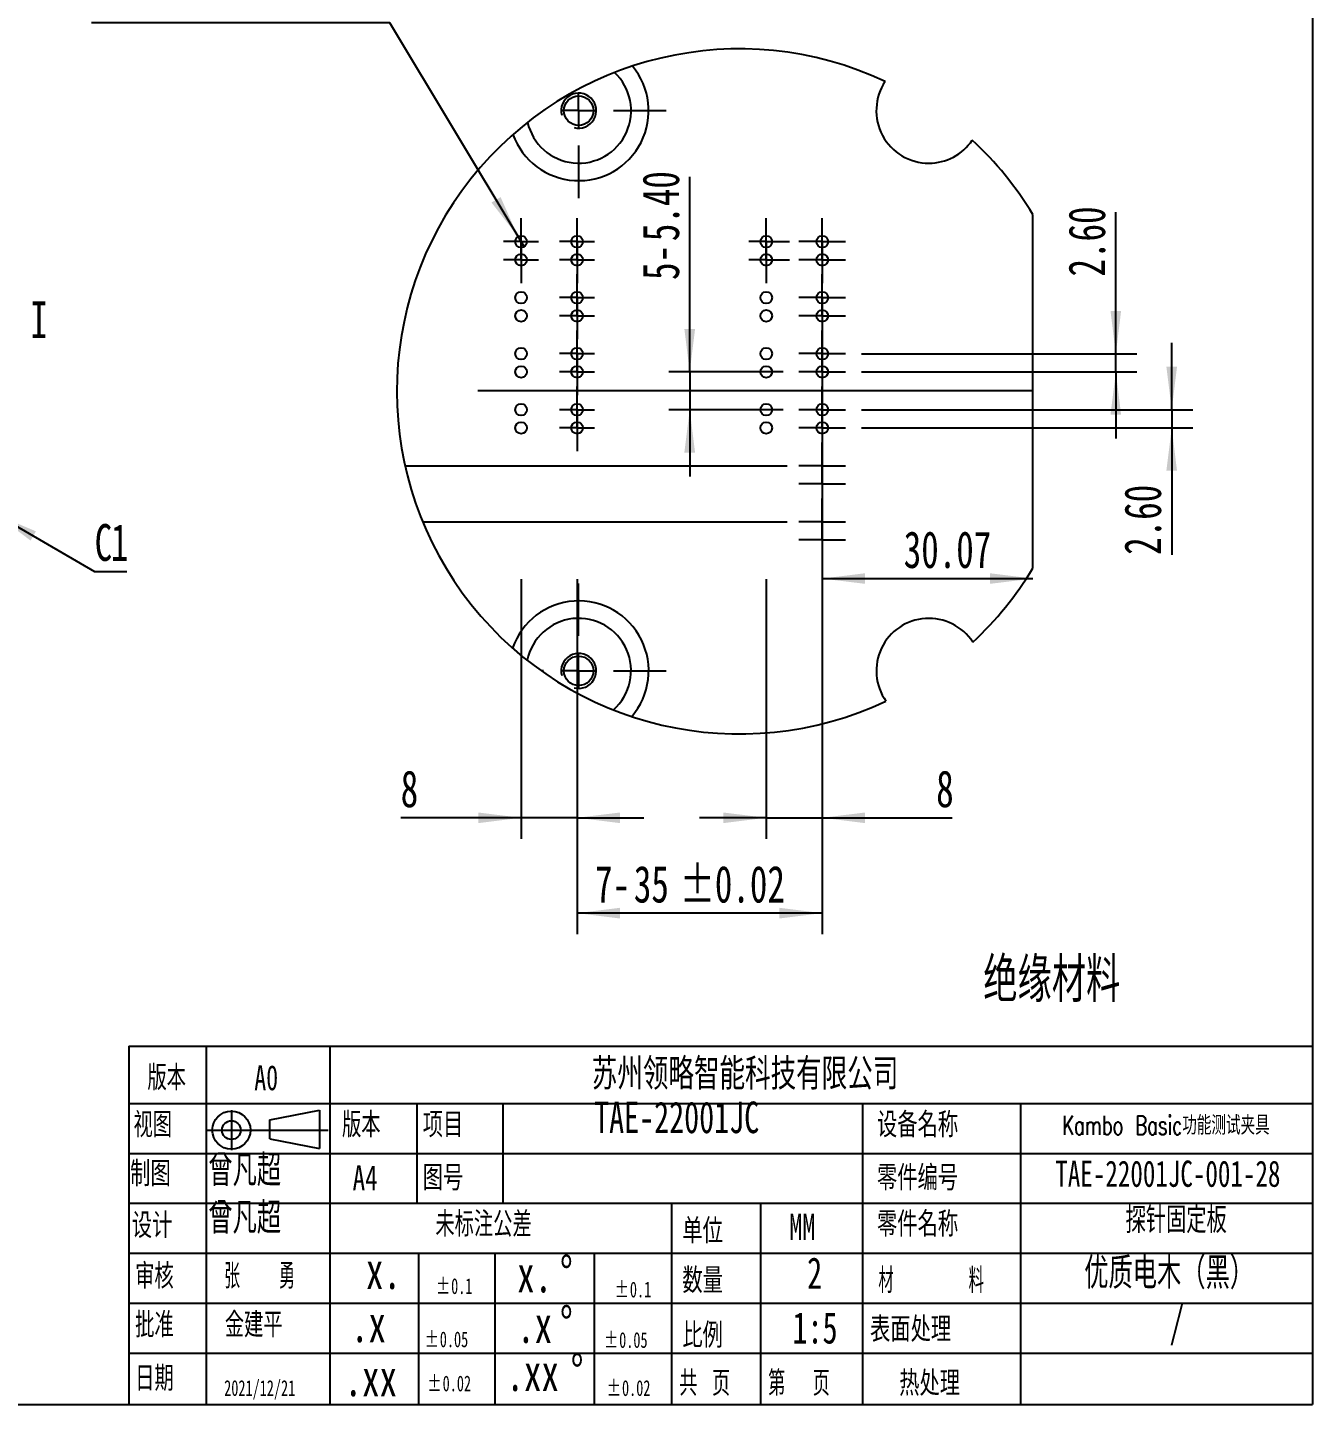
# Model space of a CAD drawing. Extents: x 2 to 292, y 3 to 207.
# Drawn here: x 169.9 to 292.2, y 3.1 to 134.2 of the extents above; entities that cross this region are included whole.
import ezdxf

# ---------------------------------------------------------------- set-up
doc = ezdxf.new("R2010")
doc.units = 0
doc.linetypes.add('SLD-中心线', pattern=[34.29, 30.48, -1.27, 1.27, -1.27])
doc.linetypes.add('SLD-实线', pattern=[0])
doc.layers.get('0').update_dxf_attribs({"linetype": 'CONTINUOUS'})
for name, color, linetype in [('FORMAT', 7, 'SLD-实线'), ('图层1', 5, 'SLD-中心线'), ('图层7', 7, 'SLD-实线'), ('图框', 7, 'SLD-实线'), ('粗实线', 7, 'SLD-实线')]:
    doc.layers.add(name, color=color, linetype=linetype)
doc.styles.add('SLDTEXTSTYLE0', font='TXT', dxfattribs={"width": 0.7, "bigfont": 'bigfont'})
doc.styles.add('SLDTEXTSTYLE1', font='TXT', dxfattribs={"width": 0.736842, "bigfont": 'bigfont'})
doc.styles.add('SLDTEXTSTYLE2', font='TXT', dxfattribs={"width": 0.7})
doc.styles.add('SLDTEXTSTYLE3', font='TXT', dxfattribs={"width": 0.663})
doc.styles.add('SLDTEXTSTYLE4', font='TXT', dxfattribs={"width": 0.559211, "bigfont": 'bigfont'})
doc.styles.add('SLDTEXTSTYLE5', font='TXT', dxfattribs={"width": 0.736842})
doc.styles.add('SLDTEXTSTYLE7', font='TXT', dxfattribs={"width": 0.657895, "bigfont": 'bigfont'})
doc.styles.add('SLDTEXTSTYLE8', font='TXT', dxfattribs={"width": 0.618421, "bigfont": 'bigfont'})
doc.styles.add('SLDTEXTSTYLE9', font='TXT', dxfattribs={"width": 0.58, "bigfont": 'bigfont'})
doc.dimstyles.new('SLDDIMSTYLE10', dxfattribs={"dimtxt": 3.5, "dimasz": 4.08, "dimexe": 0, "dimexo": 0.0625, "dimgap": 0.875, "dimtad": 2, "dimlfac": 1.5, "dimrnd": 1e-09, "dimzin": 12, "dimtxsty": 'SLDTEXTSTYLE2', "dimsah": 1, "dimcen": 0.09, "dimazin": 3, "dimtfac": 1, "dimtofl": 0, "dimtmove": 0, "dimatfit": 3, "dimtolj": 1, "dimtzin": 12})
doc.dimstyles.new('SLDDIMSTYLE11', dxfattribs={"dimtxt": 3.5, "dimasz": 4.08, "dimexe": 0, "dimexo": 0.0625, "dimgap": 0.875, "dimtad": 2, "dimlfac": 1.5, "dimrnd": 1e-09, "dimzin": 12, "dimtxsty": 'SLDTEXTSTYLE2', "dimsah": 1, "dimcen": 0.09, "dimazin": 3, "dimtol": 1, "dimtp": 0.02, "dimtm": 0.02, "dimtfac": 1, "dimtofl": 0, "dimtmove": 0, "dimatfit": 3, "dimtolj": 1})
doc.dimstyles.new('SLDDIMSTYLE12', dxfattribs={"dimtxt": 3.5, "dimasz": 4.08, "dimexe": 0, "dimexo": 0.0625, "dimgap": 0.875, "dimtad": 2, "dimlfac": 1.5, "dimrnd": 1e-09, "dimzin": 12, "dimtxsty": 'SLDTEXTSTYLE2', "dimsah": 1, "dimcen": 0.09, "dimazin": 3, "dimtfac": 1, "dimtmove": 0, "dimatfit": 3, "dimtolj": 1, "dimtzin": 12})
doc.dimstyles.new('SLDDIMSTYLE13', dxfattribs={"dimtxt": 3.5, "dimasz": 4.08, "dimexe": 0, "dimexo": 0.0625, "dimgap": 0.875, "dimtad": 0, "dimtih": 1, "dimtoh": 1, "dimlfac": 1.5, "dimrnd": 1e-09, "dimzin": 12, "dimtxsty": 'SLDTEXTSTYLE2', "dimblk1": 'NONE', "dimsah": 1, "dimcen": 0, "dimazin": 3, "dimtol": 1, "dimtp": 0.03, "dimtm": -0.01, "dimtfac": 1, "dimtmove": 0, "dimatfit": 3, "dimtolj": 1})
doc.dimstyles.new('SLDDIMSTYLE9', dxfattribs={"dimtxt": 3.5, "dimasz": 4.08, "dimexe": 0, "dimexo": 0.0625, "dimgap": 0.875, "dimtad": 2, "dimlfac": 1.5, "dimrnd": 1e-09, "dimzin": 4, "dimtxsty": 'SLDTEXTSTYLE2', "dimsah": 1, "dimcen": 0.09, "dimazin": 3, "dimtfac": 1, "dimtmove": 0, "dimatfit": 3, "dimtolj": 1, "dimtzin": 12})

# ---------------------------------------------------------------- blocks, each defined once
blk = doc.blocks.new('SW_NOTE_0')
at = {"layer": '图层7', "color": 0, "char_height": 1.5, "attachment_point": 1, "style": 'SLDTEXTSTYLE3'}
for s, insert in [('%%p', (0, 1.93)), ('0.05', (1.44, 1.93))]:
    blk.add_mtext(s, dxfattribs=dict(at, insert=insert))
blk = doc.blocks.new('SW_NOTE_1')
at = {"layer": '图层7', "color": 0, "char_height": 1.5, "attachment_point": 1, "style": 'SLDTEXTSTYLE3'}
for s, insert in [('%%p', (0, 1.93)), ('0.02', (1.44, 1.93))]:
    blk.add_mtext(s, dxfattribs=dict(at, insert=insert))
blk = doc.blocks.new('SW_NOTE_2')
at = {"layer": '图层7', "color": 0, "char_height": 1.5, "attachment_point": 1, "style": 'SLDTEXTSTYLE3'}
for s, insert in [('%%p', (0, 1.93)), ('0.1', (1.44, 1.93))]:
    blk.add_mtext(s, dxfattribs=dict(at, insert=insert))
blk = doc.blocks.new('SW_NOTE_4')
at = {"layer": '图层7', "color": 0, "char_height": 3.5, "attachment_point": 1, "style": 'SLDTEXTSTYLE2'}
for s, insert in [('%%d', (4.07, 4.51)), ('.x', (0, 4.51))]:
    blk.add_mtext(s, dxfattribs=dict(at, insert=insert))
blk = doc.blocks.new('SW_NOTE_5')
at = {"layer": '图层7', "color": 0, "char_height": 3.5, "attachment_point": 1, "style": 'SLDTEXTSTYLE2'}
for s, insert in [('%%d', (4.07, 4.51)), ('x.', (0, 4.51))]:
    blk.add_mtext(s, dxfattribs=dict(at, insert=insert))
blk = doc.blocks.new('SW_NOTE_6')
at = {"layer": '图层7', "color": 0, "char_height": 3.5, "attachment_point": 1, "style": 'SLDTEXTSTYLE2'}
for s, insert in [('%%d', (6.11, 4.51)), ('.xx', (0, 4.51))]:
    blk.add_mtext(s, dxfattribs=dict(at, insert=insert))
blk = doc.blocks.new('SW_NOTE_7')
at = {"layer": '图层7', "color": 0, "char_height": 1.5, "attachment_point": 1, "style": 'SLDTEXTSTYLE3'}
for s, insert in [('%%p', (0, 1.93)), ('0.1', (1.44, 1.93))]:
    blk.add_mtext(s, dxfattribs=dict(at, insert=insert))
blk = doc.blocks.new('SW_NOTE_8')
at = {"layer": '图层7', "color": 0, "char_height": 1.5, "attachment_point": 1, "style": 'SLDTEXTSTYLE3'}
for s, insert in [('%%p', (0, 1.93)), ('0.05', (1.44, 1.93))]:
    blk.add_mtext(s, dxfattribs=dict(at, insert=insert))
blk = doc.blocks.new('SW_NOTE_9')
at = {"layer": '图层7', "color": 0, "char_height": 1.5, "attachment_point": 1, "style": 'SLDTEXTSTYLE3'}
for s, insert in [('%%p', (0, 1.93)), ('0.02', (1.44, 1.93))]:
    blk.add_mtext(s, dxfattribs=dict(at, insert=insert))
blk = doc.blocks.new('SW_CHAMFER_DIMENSION_0')
at = {"layer": '图框', "color": 0}
for p, q in [((-9.38, 5.42), (0, 0)), ((0, 0), (3.07, 0))]:
    blk.add_line(p, q, dxfattribs=at)
blk.add_solid([(-9.38, 5.42), (-6.1, 2.94), (-5.59, 3.82)], dxfattribs=at)
at = {"layer": '图框', "color": 0, "char_height": 3.5, "attachment_point": 1, "style": 'SLDTEXTSTYLE2'}
for s, insert in [('C', (0, 4.51)), ('1', (1.54, 4.51))]:
    blk.add_mtext(s, dxfattribs=dict(at, insert=insert))
blk = doc.blocks.new('_D_16')
at = {"layer": '图框'}
for p, q in [((232.93, 101.4), (232.93, 119.98)), ((241.82, 101.4), (230.93, 101.4)), ((232.93, 101.4), (232.93, 97.8)), ((241.82, 97.8), (230.93, 97.8)), ((232.93, 97.8), (232.93, 91.45))]:
    blk.add_line(p, q, dxfattribs=at)
for points in [[(232.93, 101.4), (233.44, 105.48), (232.42, 105.48)], [(232.93, 97.8), (232.42, 93.72), (233.44, 93.72)]]:
    blk.add_solid(points, dxfattribs=at)
at = {"layer": '图框', "char_height": 3.5, "attachment_point": 1, "rotation": 90, "style": 'SLDTEXTSTYLE2'}
for s, insert in [('5.40', (228.42, 113.84)), ('5-', (228.42, 110.15))]:
    blk.add_mtext(s, dxfattribs=dict(at, insert=insert))
blk = doc.blocks.new('_D_17')
at = {"layer": '图框'}
for p, q in [((273.49, 103.13), (273.49, 116.61)), ((249.27, 103.13), (275.49, 103.13)), ((273.49, 101.4), (273.49, 103.13)), ((249.27, 101.4), (275.49, 101.4)), ((273.49, 101.4), (273.49, 95.05))]:
    blk.add_line(p, q, dxfattribs=at)
for points in [[(273.49, 103.13), (273.99, 107.21), (272.98, 107.21)], [(273.49, 101.4), (272.98, 97.32), (273.99, 97.32)]]:
    blk.add_solid(points, dxfattribs=at)
at = {"layer": '图框', "insert": (268.97, 110.48), "char_height": 3.5, "attachment_point": 1, "rotation": 90, "style": 'SLDTEXTSTYLE2'}
blk.add_mtext('2.60', dxfattribs=at)
blk = doc.blocks.new('_D_18')
at = {"layer": '图框'}
for p, q in [((278.81, 97.8), (278.81, 104.15)), ((249.27, 97.8), (280.81, 97.8)), ((278.81, 97.8), (278.81, 96.07)), ((249.27, 96.07), (280.81, 96.07)), ((278.81, 96.07), (278.81, 83.98))]:
    blk.add_line(p, q, dxfattribs=at)
for points in [[(278.81, 97.8), (279.31, 101.88), (278.3, 101.88)], [(278.81, 96.07), (278.3, 91.99), (279.31, 91.99)]]:
    blk.add_solid(points, dxfattribs=at)
at = {"layer": '图框', "insert": (274.29, 83.98), "char_height": 3.5, "attachment_point": 1, "rotation": 90, "style": 'SLDTEXTSTYLE2'}
blk.add_mtext('2.60', dxfattribs=at)
blk = doc.blocks.new('_D_19')
at = {"layer": '图框'}
for p, q in [((245.54, 108.34), (245.54, 79.72)), ((245.54, 81.72), (265.59, 81.72))]:
    blk.add_line(p, q, dxfattribs=at)
for points in [[(245.54, 81.72), (249.62, 81.22), (249.62, 82.23)], [(265.59, 81.72), (261.51, 82.23), (261.51, 81.22)]]:
    blk.add_solid(points, dxfattribs=at)
at = {"layer": '图框', "insert": (253.3, 86.23), "char_height": 3.5, "attachment_point": 1, "style": 'SLDTEXTSTYLE2'}
blk.add_mtext('30.07', dxfattribs=at)
blk = doc.blocks.new('_D_20')
at = {"layer": '图框'}
for p, q in [((222.21, 81.68), (222.21, 47.87)), ((245.54, 81.68), (245.54, 47.87)), ((245.54, 49.87), (222.21, 49.87))]:
    blk.add_line(p, q, dxfattribs=at)
for points in [[(222.21, 49.87), (226.29, 49.36), (226.29, 50.38)], [(245.54, 49.87), (241.46, 50.38), (241.46, 49.36)]]:
    blk.add_solid(points, dxfattribs=at)
at = {"layer": '图框', "char_height": 3.5, "attachment_point": 1, "style": 'SLDTEXTSTYLE2'}
for s, insert in [('7-', (223.92, 54.38)), ('35', (227.61, 54.38)), ('±0.02', (231.99, 54.38))]:
    blk.add_mtext(s, dxfattribs=dict(at, insert=insert))
blk = doc.blocks.new('_D_21')
at = {"layer": '图框'}
for p, q in [((240.21, 81.68), (240.21, 56.95)), ((245.54, 81.68), (245.54, 56.95)), ((240.21, 58.95), (233.86, 58.95)), ((240.21, 58.95), (245.54, 58.95)), ((245.54, 58.95), (257.92, 58.95))]:
    blk.add_line(p, q, dxfattribs=at)
for points in [[(240.21, 58.95), (236.13, 59.45), (236.13, 58.44)], [(245.54, 58.95), (249.62, 58.44), (249.62, 59.45)]]:
    blk.add_solid(points, dxfattribs=at)
at = {"layer": '图框', "insert": (256.39, 63.46), "char_height": 3.5, "attachment_point": 1, "style": 'SLDTEXTSTYLE2'}
blk.add_mtext('8', dxfattribs=at)
blk = doc.blocks.new('_D_22')
at = {"layer": '图框'}
for p, q in [((216.88, 81.68), (216.88, 56.95)), ((222.21, 81.68), (222.21, 56.95)), ((216.88, 58.95), (205.42, 58.95)), ((222.21, 58.95), (216.88, 58.95)), ((222.21, 58.95), (228.56, 58.95))]:
    blk.add_line(p, q, dxfattribs=at)
for points in [[(216.88, 58.95), (212.8, 59.45), (212.8, 58.44)], [(222.21, 58.95), (226.29, 58.44), (226.29, 59.45)]]:
    blk.add_solid(points, dxfattribs=at)
at = {"layer": '图框', "insert": (205.42, 63.46), "char_height": 3.5, "attachment_point": 1, "style": 'SLDTEXTSTYLE2'}
blk.add_mtext('8', dxfattribs=at)
blk = doc.blocks.new('_D_23')
at = {"layer": '图框'}
for p, q in [((204.4, 134.63), (175.98, 134.63)), ((216.59, 114.28), (204.4, 134.63)), ((217.16, 113.32), (216.59, 114.28))]:
    blk.add_line(p, q, dxfattribs=at)
blk.add_solid([(216.59, 114.28), (214.93, 118.04), (214.06, 117.52)], dxfattribs=at)
at = {"layer": '图框', "char_height": 3.5, "attachment_point": 1, "style": 'SLDTEXTSTYLE2'}
for s, insert in [('+', (194.52, 143.51)), ('0.03', (196.67, 143.51)), ('192-', (175.98, 139.14)), ('%%c', (182.74, 139.15)), ('1.67', (186.86, 139.14)), ('0.01', (196.67, 139.15)), ('+', (194.52, 139.15))]:
    blk.add_mtext(s, dxfattribs=dict(at, insert=insert))
blk = doc.blocks.new('_NONE')
blk = doc.blocks.new('SW_CENTERMARKSYMBOL_32')
at = {"layer": '图框', "color": 0}
for p, q in [((0, 3.33), (0, 8.33)), ((0, 0), (0, 1.67)), ((-3.33, 0), (-3.55, 0)), ((0, 0), (-1.67, 0)), ((0, 0), (0, -1.67)), ((0, 0), (1.67, 0)), ((3.33, 0), (8.33, 0))]:
    blk.add_line(p, q, dxfattribs=at)
blk = doc.blocks.new('SW_CENTERMARKSYMBOL_33')
at = {"layer": '图框', "color": 0}
for p, q in [((0, 0), (0, 1.67)), ((-3.33, 0), (-3.37, 0)), ((0, 0), (-1.67, 0)), ((0, 0), (0, -1.67)), ((0, 0), (1.67, 0)), ((3.33, 0), (8.33, 0)), ((0, -3.33), (0, -8.33))]:
    blk.add_line(p, q, dxfattribs=at)
blk = doc.blocks.new('SW_CENTERMARKSYMBOL_34')
at = {"layer": '图框', "color": 0}
for p, q in [((0, 7), (0, 7.56)), ((0, 5.33), (0, 7)), ((-1.67, 5.33), (-2.22, 5.33)), ((0, 5.33), (-1.67, 5.33)), ((0, 5.33), (0, 3.67)), ((0, 5.33), (1.67, 5.33)), ((1.67, 5.33), (2.22, 5.33)), ((0, 0), (0, 1.67)), ((-1.67, 0), (-2.22, 0)), ((0, 0), (-1.67, 0)), ((0, 0), (0, -1.67)), ((0, 0), (1.67, 0)), ((1.67, 0), (2.22, 0)), ((0, -5.33), (0, -3.67)), ((-1.67, -5.33), (-2.22, -5.33)), ((0, -5.33), (-1.67, -5.33)), ((0, -5.33), (0, -7)), ((0, -5.33), (1.67, -5.33)), ((1.67, -5.33), (2.22, -5.33)), ((0, -10.67), (0, -9)), ((-1.67, -10.67), (-2.22, -10.67)), ((0, -10.67), (-1.67, -10.67)), ((0, -10.67), (0, -12.33)), ((0, -10.67), (1.67, -10.67)), ((1.67, -10.67), (2.22, -10.67)), ((0, -16), (0, -14.33)), ((-1.67, -16), (-2.22, -16)), ((0, -16), (-1.67, -16)), ((0, -16), (0, -17.67)), ((0, -16), (1.67, -16)), ((1.67, -16), (2.22, -16)), ((0, -21.33), (0, -19.67)), ((-1.67, -21.33), (-2.22, -21.33)), ((0, -21.33), (-1.67, -21.33)), ((0, -21.33), (0, -23)), ((0, -21.33), (1.67, -21.33)), ((1.67, -21.33), (2.22, -21.33)), ((0, -23), (0, -23.56))]:
    blk.add_line(p, q, dxfattribs=at)
blk = doc.blocks.new('SW_CENTERMARKSYMBOL_35')
at = {"layer": '图框', "color": 0}
for p, q in [((0, 7), (0, 7.56)), ((0, 5.33), (0, 7)), ((-1.67, 5.33), (-2.22, 5.33)), ((0, 5.33), (-1.67, 5.33)), ((0, 5.33), (0, 3.67)), ((0, 5.33), (1.67, 5.33)), ((1.67, 5.33), (2.22, 5.33)), ((0, 0), (0, 1.67)), ((-1.67, 0), (-2.22, 0)), ((0, 0), (-1.67, 0)), ((0, 0), (0, -1.67)), ((0, 0), (1.67, 0)), ((1.67, 0), (2.22, 0)), ((0, -5.33), (0, -3.67)), ((-1.67, -5.33), (-2.22, -5.33)), ((0, -5.33), (-1.67, -5.33)), ((0, -5.33), (0, -7)), ((0, -5.33), (1.67, -5.33)), ((1.67, -5.33), (2.22, -5.33)), ((0, -10.67), (0, -9)), ((-1.67, -10.67), (-2.22, -10.67)), ((0, -10.67), (-1.67, -10.67)), ((0, -10.67), (0, -12.33)), ((0, -10.67), (1.67, -10.67)), ((1.67, -10.67), (2.22, -10.67)), ((0, -16), (0, -14.33)), ((-1.67, -16), (-2.22, -16)), ((0, -16), (-1.67, -16)), ((0, -16), (0, -17.67)), ((0, -16), (1.67, -16)), ((1.67, -16), (2.22, -16)), ((0, -21.33), (0, -19.67)), ((-1.67, -21.33), (-2.22, -21.33)), ((0, -21.33), (-1.67, -21.33)), ((0, -21.33), (0, -23)), ((0, -21.33), (1.67, -21.33)), ((1.67, -21.33), (2.22, -21.33)), ((0, -23), (0, -23.56))]:
    blk.add_line(p, q, dxfattribs=at)
blk = doc.blocks.new('SW_CENTERMARKSYMBOL_36')
at = {"layer": '图框', "color": 0}
for p, q in [((0, 1.67), (0, 2.22)), ((0, 0), (0, 1.67)), ((23.33, 1.67), (23.33, 2.22)), ((23.33, 0), (23.33, 1.67)), ((0, 0), (-1.67, 0)), ((0, 0), (0, -1.67)), ((0, 0), (1.67, 0)), ((23.33, 0), (21.67, 0)), ((23.33, 0), (23.33, -1.67)), ((23.33, 0), (25, 0)), ((25, 0), (25.56, 0)), ((0, -1.67), (0, -2.22)), ((23.33, -1.67), (23.33, -2.22))]:
    blk.add_line(p, q, dxfattribs=at)
blk = doc.blocks.new('SW_CENTERMARKSYMBOL_37')
at = {"layer": '图框', "color": 0}
for p, q in [((0, 1.67), (0, 2.22)), ((0, 0), (0, 1.67)), ((23.33, 1.67), (23.33, 2.22)), ((23.33, 0), (23.33, 1.67)), ((0, 0), (-1.67, 0)), ((0, 0), (0, -1.67)), ((0, 0), (1.67, 0)), ((23.33, 0), (21.67, 0)), ((23.33, 0), (23.33, -1.67)), ((23.33, 0), (25, 0)), ((25, 0), (25.56, 0)), ((0, -1.67), (0, -2.22)), ((23.33, -1.67), (23.33, -2.22))]:
    blk.add_line(p, q, dxfattribs=at)
blk = doc.blocks.new('SW_CENTERMARKSYMBOL_38')
at = {"layer": '图框', "color": 0}
for p, q in [((0, 1.67), (0, 2.22)), ((0, 0), (0, 1.67)), ((23.33, 1.67), (23.33, 2.22)), ((23.33, 0), (23.33, 1.67)), ((0, 0), (-1.67, 0)), ((0, 0), (0, -1.67)), ((0, 0), (1.67, 0)), ((23.33, 0), (21.67, 0)), ((23.33, 0), (23.33, -1.67)), ((23.33, 0), (25, 0)), ((25, 0), (25.56, 0)), ((0, -1.67), (0, -2.22)), ((23.33, -1.67), (23.33, -2.22))]:
    blk.add_line(p, q, dxfattribs=at)
blk = doc.blocks.new('SW_CENTERMARKSYMBOL_39')
at = {"layer": '图框', "color": 0}
for p, q in [((0, 1.67), (0, 2.22)), ((0, 0), (0, 1.67)), ((-1.67, 0), (-2.22, 0)), ((0, 0), (-1.67, 0)), ((0, 0), (0, -1.67)), ((0, 0), (1.67, 0)), ((1.67, 0), (2.22, 0)), ((0, -1.67), (0, -2.22))]:
    blk.add_line(p, q, dxfattribs=at)
blk = doc.blocks.new('SW_CENTERMARKSYMBOL_40')
at = {"layer": '图框', "color": 0}
for p, q in [((0, 1.67), (0, 2.22)), ((0, 0), (0, 1.67)), ((-1.67, 0), (-2.22, 0)), ((0, 0), (-1.67, 0)), ((0, 0), (0, -1.67)), ((0, 0), (1.67, 0)), ((1.67, 0), (2.22, 0)), ((0, -1.67), (0, -2.22))]:
    blk.add_line(p, q, dxfattribs=at)
blk = doc.blocks.new('SW_CENTERMARKSYMBOL_41')
at = {"layer": '图框', "color": 0}
for p, q in [((0, 1.67), (0, 2.22)), ((0, 0), (0, 1.67)), ((23.33, 1.67), (23.33, 2.22)), ((23.33, 0), (23.33, 1.67)), ((0, 0), (-1.67, 0)), ((0, 0), (0, -1.67)), ((0, 0), (1.67, 0)), ((23.33, 0), (21.67, 0)), ((23.33, 0), (23.33, -1.67)), ((23.33, 0), (25, 0)), ((25, 0), (25.56, 0)), ((0, -1.67), (0, -2.22)), ((23.33, -1.67), (23.33, -2.22))]:
    blk.add_line(p, q, dxfattribs=at)
blk = doc.blocks.new('SW_CENTERMARKSYMBOL_42')
at = {"layer": '图框', "color": 0}
for p, q in [((0, 1.67), (0, 2.22)), ((0, 0), (0, 1.67)), ((23.33, 1.67), (23.33, 2.22)), ((23.33, 0), (23.33, 1.67)), ((0, 0), (-1.67, 0)), ((0, 0), (0, -1.67)), ((0, 0), (1.67, 0)), ((23.33, 0), (21.67, 0)), ((23.33, 0), (23.33, -1.67)), ((23.33, 0), (25, 0)), ((25, 0), (25.56, 0)), ((0, -1.67), (0, -2.22)), ((23.33, -1.67), (23.33, -2.22))]:
    blk.add_line(p, q, dxfattribs=at)
blk = doc.blocks.new('SW_CENTERMARKSYMBOL_43')
at = {"layer": '图框', "color": 0}
for p, q in [((0, 1.67), (0, 2.22)), ((0, 0), (0, 1.67)), ((-38.04, 0), (-3.33, 0)), ((0, 0), (-1.67, 0)), ((0, 0), (0, -1.67)), ((0, 0), (1.67, 0)), ((1.67, 0), (2.22, 0)), ((0, -1.67), (0, -2.22))]:
    blk.add_line(p, q, dxfattribs=at)
blk = doc.blocks.new('SW_CENTERMARKSYMBOL_44')
at = {"layer": '图框', "color": 0}
for p, q in [((0, 1.67), (0, 2.22)), ((0, 0), (0, 1.67)), ((-39.71, 0), (-3.33, 0)), ((0, 0), (-1.67, 0)), ((0, 0), (0, -1.67)), ((0, 0), (1.67, 0)), ((1.67, 0), (2.22, 0)), ((0, -1.67), (0, -2.22))]:
    blk.add_line(p, q, dxfattribs=at)
blk = doc.blocks.new('SW_CENTERMARKSYMBOL_45')
at = {"layer": '图框', "color": 0}
for p, q in [((0, 1.67), (0, 2.22)), ((0, 0), (0, 1.67)), ((23.33, 1.67), (23.33, 2.22)), ((23.33, 0), (23.33, 1.67)), ((0, 0), (-1.67, 0)), ((0, 0), (0, -1.67)), ((0, 0), (1.67, 0)), ((23.33, 0), (21.67, 0)), ((23.33, 0), (23.33, -1.67)), ((23.33, 0), (25, 0)), ((25, 0), (25.56, 0)), ((0, -1.67), (0, -2.22)), ((23.33, -1.67), (23.33, -2.22))]:
    blk.add_line(p, q, dxfattribs=at)
blk = doc.blocks.new('SW_CENTERMARKSYMBOL_46')
at = {"layer": '图框', "color": 0}
for p, q in [((0, 1.67), (0, 2.22)), ((0, 0), (0, 1.67)), ((23.33, 1.67), (23.33, 2.22)), ((23.33, 0), (23.33, 1.67)), ((0, 0), (-1.67, 0)), ((0, 0), (0, -1.67)), ((0, 0), (1.67, 0)), ((23.33, 0), (21.67, 0)), ((23.33, 0), (23.33, -1.67)), ((23.33, 0), (25, 0)), ((25, 0), (25.56, 0)), ((0, -1.67), (0, -2.22)), ((23.33, -1.67), (23.33, -2.22))]:
    blk.add_line(p, q, dxfattribs=at)
blk = doc.blocks.new('SW_CENTERMARKSYMBOL_47')
at = {"layer": '图框', "color": 0}
for p, q in [((0, 1.67), (0, 2.22)), ((0, 0), (0, 1.67)), ((23.33, 1.67), (23.33, 2.22)), ((23.33, 0), (23.33, 1.67)), ((0, 0), (-1.67, 0)), ((0, 0), (0, -1.67)), ((0, 0), (1.67, 0)), ((23.33, 0), (21.67, 0)), ((23.33, 0), (23.33, -1.67)), ((23.33, 0), (25, 0)), ((25, 0), (25.56, 0)), ((0, -1.67), (0, -2.22)), ((23.33, -1.67), (23.33, -2.22))]:
    blk.add_line(p, q, dxfattribs=at)
blk = doc.blocks.new('SW_CENTERMARKSYMBOL_48')
at = {"layer": '图框', "color": 0}
for p, q in [((0, 1.67), (0, 2.22)), ((0, 0), (0, 1.67)), ((23.33, 1.67), (23.33, 2.22)), ((23.33, 0), (23.33, 1.67)), ((0, 0), (-1.67, 0)), ((0, 0), (0, -1.67)), ((0, 0), (1.67, 0)), ((23.33, 0), (21.67, 0)), ((23.33, 0), (23.33, -1.67)), ((23.33, 0), (25, 0)), ((25, 0), (25.56, 0)), ((0, -1.67), (0, -2.22)), ((23.33, -1.67), (23.33, -2.22))]:
    blk.add_line(p, q, dxfattribs=at)
blk = doc.blocks.new('SW_CENTERMARKSYMBOL_49')
at = {"layer": '图框', "color": 0}
for p, q in [((0, 1.67), (0, 2.22)), ((0, 0), (0, 1.67)), ((23.33, 1.67), (23.33, 2.22)), ((23.33, 0), (23.33, 1.67)), ((0, 0), (-1.67, 0)), ((0, 0), (0, -1.67)), ((0, 0), (1.67, 0)), ((23.33, 0), (21.67, 0)), ((23.33, 0), (23.33, -1.67)), ((23.33, 0), (25, 0)), ((25, 0), (25.56, 0)), ((0, -1.67), (0, -2.22)), ((23.33, -1.67), (23.33, -2.22))]:
    blk.add_line(p, q, dxfattribs=at)

msp = doc.modelspace()

# ---------------------------------------------------------------- linework, layer by layer
at = {"color": 7, "linetype": 'SLD-实线'}
msp.add_line((265.5905, 82.7089), (265.5905, 116.3682), dxfattribs=at)
for centre, radius in [((222.3571, 126.2673), 1.4), ((216.8771, 113.8006), 0.5567), ((222.2105, 113.8006), 0.5567), ((240.2105, 113.8006), 0.5567), ((245.5438, 113.8006), 0.5567), ((216.8771, 112.0673), 0.5567), ((222.2105, 112.0673), 0.5567), ((240.2105, 112.0673), 0.5567), ((245.5438, 112.0673), 0.5567), ((216.8771, 108.4673), 0.5567), ((222.2105, 108.4673), 0.5567), ((240.2105, 108.4673), 0.5567), ((245.5438, 108.4673), 0.5567), ((216.8771, 106.7339), 0.5567), ((222.2105, 106.7339), 0.5567), ((240.2105, 106.7339), 0.5567), ((245.5438, 106.7339), 0.5567), ((216.8771, 103.1339), 0.5567), ((222.2105, 103.1339), 0.5567), ((240.2105, 103.1339), 0.5567), ((245.5438, 103.1339), 0.5567), ((216.8771, 101.4006), 0.5567), ((222.2105, 101.4006), 0.5567), ((240.2105, 101.4006), 0.5567), ((245.5438, 101.4006), 0.5567), ((216.8771, 97.8006), 0.5567), ((222.2105, 97.8006), 0.5567), ((240.2105, 97.8006), 0.5567), ((245.5438, 97.8006), 0.5567), ((216.8771, 96.0673), 0.5567), ((222.2105, 96.0673), 0.5567), ((240.2105, 96.0673), 0.5567), ((245.5438, 96.0673), 0.5567), ((222.3571, 72.9339), 1.4)]:
    msp.add_circle(centre, radius, dxfattribs=at)
for centre, radius, start, end in [((237.6618, 99.5386), 32.6074, 64.820061, 295.32256), ((222.3672, 126.2561), 6.6524, 199.773353, 39.805254), ((222.3613, 126.2587), 4.9906, 192.715886, 46.876901), ((255.6903, 126.267), 4.9997, 146.210549, 270.002288), ((222.3571, 126.2673), 1.6667, 254.99871, 194.99962), ((255.6932, 126.2535), 4.9862, 269.968666, 325.904893), ((237.6616, 99.5383), 32.6078, 31.073061, 47.186362), ((237.662, 99.5384), 32.6072, 312.933966, 328.92705), ((222.366, 72.9389), 6.6576, 319.176424, 161.022218), ((222.3541, 72.9464), 4.9914, 311.638943, 168.50734), ((255.6885, 72.9416), 4.9926, 33.064132, 215.192499), ((222.3571, 72.9339), 1.6667, 254.998745, 194.999707)]:
    msp.add_arc(centre, radius, start, end, dxfattribs=at)
at = {"layer": 'FORMAT'}
for p, q in [((186.9105, 37.1977), (186.9105, 3.096)), ((198.6608, 37.1977), (198.6608, 3.096)), ((179.5526, 31.7585), (292.2034, 31.7585)), ((206.9514, 31.7585), (206.9514, 22.2447)), ((215.1545, 31.7585), (215.1545, 22.2447)), ((249.3619, 31.7585), (249.3619, 3.096)), ((264.3995, 31.7585), (264.3995, 3.096)), ((192.9513, 30.2008), (197.6888, 31.1259)), ((192.9513, 28.3841), (192.9513, 30.2008)), ((197.6888, 31.1259), (197.6888, 27.459)), ((192.9513, 28.3841), (197.6888, 27.459)), ((179.5526, 27.0016), (292.2034, 27.0016)), ((179.5526, 22.2447), (292.2034, 22.2447)), ((231.209, 22.2447), (231.209, 3.096)), ((239.69, 3.096), (239.69, 22.2447)), ((179.5526, 17.4877), (292.2034, 17.4877)), ((207.1023, 17.4877), (207.1023, 3.096)), ((214.3712, 17.4877), (214.3712, 3.096)), ((223.8382, 17.4877), (223.8382, 3.096)), ((179.5526, 12.7308), (292.2034, 12.7308)), ((179.5526, 7.9739), (292.2034, 7.9739))]:
    msp.add_line(p, q, dxfattribs=at)
at = {"layer": 'FORMAT', "linetype": 'SLD-中心线'}
for p, q in [((189.3023, 31.121), (189.3023, 27.3042)), ((186.9105, 29.2126), (198.5177, 29.2126))]:
    msp.add_line(p, q, dxfattribs=at)
at = {"layer": 'FORMAT'}
for radius in [1.8127, 0.8876]:
    msp.add_circle((189.3023, 29.2126), radius, dxfattribs=at)
at = {"layer": '图框'}
msp.add_line((265.5905, 99.6006), (212.7763, 99.6006), dxfattribs=at)
at = {"layer": '粗实线', "color": 5}
for p in [(292.2034, 206.5709), (2.2034, 3.096)]:
    msp.add_line(p, (292.2034, 3.096), dxfattribs=at)
at = {"layer": '粗实线'}
for q in [(179.5526, 3.096), (292.2034, 37.1977)]:
    msp.add_line((179.5526, 37.1977), q, dxfattribs=at)

# ---------------------------------------------------------------- block references
at = {"layer": '图层7'}
for name, p in [('SW_NOTE_5', (216.501, 12.7556)), ('SW_NOTE_2', (208.7805, 13.1843)), ('SW_NOTE_7', (225.794, 12.8605)), ('SW_NOTE_4', (216.501, 7.9479)), ('SW_NOTE_0', (207.6993, 8.1175)), ('SW_NOTE_8', (224.7726, 8.0528)), ('SW_NOTE_6', (215.4826, 3.3728)), ('SW_NOTE_1', (207.9701, 3.9175)), ('SW_NOTE_9', (225.0434, 3.4777))]:
    msp.add_blockref(name, p, dxfattribs=at)
at = {"layer": '图框'}
for name, p in [('SW_CENTERMARKSYMBOL_33', (222.3571, 126.2673)), ('SW_CENTERMARKSYMBOL_49', (216.8771, 113.8006)), ('SW_CENTERMARKSYMBOL_38', (222.2105, 113.8006)), ('SW_CENTERMARKSYMBOL_34', (245.5438, 108.4673)), ('SW_CENTERMARKSYMBOL_48', (216.8771, 112.0673)), ('SW_CENTERMARKSYMBOL_37', (222.2105, 112.0673)), ('SW_CENTERMARKSYMBOL_35', (245.5438, 106.7339)), ('SW_CENTERMARKSYMBOL_47', (222.2105, 108.4673)), ('SW_CENTERMARKSYMBOL_36', (222.2105, 106.7339)), ('SW_CENTERMARKSYMBOL_46', (222.2105, 103.1339)), ('SW_CENTERMARKSYMBOL_42', (222.2105, 101.4006)), ('SW_CENTERMARKSYMBOL_45', (222.2105, 97.8006)), ('SW_CENTERMARKSYMBOL_41', (222.2105, 96.0673)), ('SW_CENTERMARKSYMBOL_44', (245.5438, 92.4673)), ('SW_CENTERMARKSYMBOL_40', (245.5438, 90.7339)), ('SW_CENTERMARKSYMBOL_43', (245.5438, 87.1339)), ('SW_CHAMFER_DIMENSION_0', (176.2878, 82.4)), ('SW_CENTERMARKSYMBOL_39', (245.5438, 85.4006)), ('SW_CENTERMARKSYMBOL_32', (222.3571, 72.9339))]:
    msp.add_blockref(name, p, dxfattribs=at)

# ---------------------------------------------------------------- texts
at = {"color": 7, "linetype": 'SLD-实线', "insert": (170.155, 108.1126), "char_height": 3.5, "attachment_point": 1, "style": 'SLDTEXTSTYLE2'}
msp.add_mtext('I', dxfattribs=at)
at = {"layer": 'FORMAT', "char_height": 2.38125, "attachment_point": 2, "style": 'SLDTEXTSTYLE0'}
for s, insert in [('\\M+194C5\\M+1967B', (183.1502, 35.3948)), ('\\M+196A2标\\M+1928D\\M+18CF6\\M+18DB7', (213.3036, 21.4527))]:
    msp.add_mtext(s, dxfattribs=dict(at, insert=insert))
at = {"layer": 'FORMAT', "color": 5, "insert": (192.6183, 35.3948), "char_height": 2.38125, "attachment_point": 2, "style": 'SLDTEXTSTYLE2'}
msp.add_mtext('A0', dxfattribs=at)
at = {"layer": '图层1'}
for s, insert, char_height, attachment_point, style in [('TAE-22001JC', (231.6855, 31.9277), 3, 2, 'SLDTEXTSTYLE2'), ('Kambo Basic\\M+18CF7\\M+1945C测试夹\\M+18BEF', (278.2525, 30.5774), 1.8, 2, 'SLDTEXTSTYLE0'), ('\\M+1915C\\M+1967D\\M+192B4', (187.11, 26.8774), 3, 1, 'SLDTEXTSTYLE0'), ('TAE-22001JC-001-28', (278.4425, 26.3148), 2.5, 2, 'SLDTEXTSTYLE2'), ('\\M+1915C\\M+1967D\\M+192B4', (187.11, 22.3487), 3, 1, 'SLDTEXTSTYLE0'), ('\\M+19254针\\M+18CC5\\M+192E8\\M+194C2', (279.2331, 21.9104), 2.5, 2, 'SLDTEXTSTYLE0'), ('2', (244.8218, 17.1055), 3, 2, 'SLDTEXTSTYLE2'), ('优质电\\M+196D8\\M+18169\\M+1FC4B\\M+1816A', (278.5631, 17.1055), 3, 2, 'SLDTEXTSTYLE0'), ('1:5', (244.8572, 11.8971), 3, 2, 'SLDTEXTSTYLE2'), ('/', (279.303, 12.4618), 3, 2, 'SLDTEXTSTYLE2')]:
    msp.add_mtext(s, dxfattribs=dict(at, insert=insert, char_height=char_height, attachment_point=attachment_point, style=style))
at = {"layer": '图层7', "attachment_point": 1}
for s, insert, char_height, style in [('苏\\M+18F42领\\M+197AA\\M+19271\\M+1945C\\M+189C8\\M+18B5A\\M+1974C\\M+18CC0\\M+18CF6\\M+18E69', (223.6077, 36.0651), 3, 'SLDTEXTSTYLE1'), ('视图', (179.9882, 30.9073), 2.38125, 'SLDTEXTSTYLE0'), ('\\M+194C5\\M+1967B', (199.8333, 30.9073), 2.38125, 'SLDTEXTSTYLE0'), ('项\\M+196DA', (207.5176, 30.9073), 2.38125, 'SLDTEXTSTYLE1'), ('设备\\M+196BC\\M+18FCC', (250.7534, 30.9073), 2.38125, 'SLDTEXTSTYLE1'), ('\\M+190A7图', (179.6707, 26.2451), 2.38125, 'SLDTEXTSTYLE1'), ('A4', (200.8409, 25.8571), 2.38125, 'SLDTEXTSTYLE5'), ('图\\M+18D86', (207.5176, 25.8571), 2.38125, 'SLDTEXTSTYLE1'), ('\\M+197EB\\M+18C8F编\\M+18D86', (250.7534, 25.8571), 2.38125, 'SLDTEXTSTYLE1'), ('设计', (179.8294, 21.3284), 2.38125, 'SLDTEXTSTYLE1'), ('单\\M+188CA', (232.2298, 20.804), 2.38125, 'SLDTEXTSTYLE1'), ('MM', (242.3949, 21.2617), 2.5, 'SLDTEXTSTYLE5'), ('\\M+197EB\\M+18C8F\\M+196BC\\M+18FCC', (250.7534, 21.4527), 2.38125, 'SLDTEXTSTYLE1'), ('审\\M+18A6A', (180.1469, 16.5082), 2.38125, 'SLDTEXTSTYLE0'), ('张   \\M+19745', (188.6177, 16.5082), 2.38125, 'SLDTEXTSTYLE9'), ('x.', (202.1097, 17.5912), 3.5, 'SLDTEXTSTYLE2'), ('\\M+19094\\M+197CA', (232.2298, 16.0852), 2.38125, 'SLDTEXTSTYLE1'), ('\\M+18DDE      \\M+197BF', (250.8857, 16.0852), 2.38125, 'SLDTEXTSTYLE4'), ('\\M+194E1\\M+18F79', (180.1469, 11.8639), 2.38125, 'SLDTEXTSTYLE0'), ('\\M+18BE0\\M+18C9A\\M+195BD', (188.6777, 11.8639), 2.38125, 'SLDTEXTSTYLE0'), ('.x', (200.6837, 12.5244), 3.5, 'SLDTEXTSTYLE2'), ('\\M+194E4\\M+197E1', (232.2298, 10.8768), 2.38125, 'SLDTEXTSTYLE1'), ('\\M+1955C\\M+196CA处\\M+1979D', (250.0935, 11.4415), 2.38125, 'SLDTEXTSTYLE1'), ('\\M+193FA\\M+18AFA', (180.1469, 6.7635), 2.38125, 'SLDTEXTSTYLE0'), ('\\M+191E6  页', (240.4032, 6.3016), 2.38125, 'SLDTEXTSTYLE8'), ('2021/12/21', (188.6177, 5.4113), 1.5, 'SLDTEXTSTYLE3'), ('.xx', (200.0729, 7.3846), 3.5, 'SLDTEXTSTYLE2'), ('\\M+18BA4 页', (231.9372, 6.3016), 2.38125, 'SLDTEXTSTYLE7'), ('热处\\M+1979D', (252.8701, 6.3016), 2.38125, 'SLDTEXTSTYLE1')]:
    msp.add_mtext(s, dxfattribs=dict(at, insert=insert, char_height=char_height, style=style))
at = {"layer": '图框', "insert": (260.8737, 45.6375), "char_height": 4.233333, "attachment_point": 1, "rotation": 360, "style": 'SLDTEXTSTYLE0'}
msp.add_mtext('绝缘\\M+18DDE\\M+197BF', dxfattribs=at)

# ---------------------------------------------------------------- dimensions: what is measured, and where the dimension line sits
at = {"layer": '图框'}
dim = msp.add_diameter_dim_2p(p1=(217.1632, 113.3231), p2=(216.591, 114.2781), text='192-<>', dimstyle='SLDDIMSTYLE13', dxfattribs=at)
dim.commit()
dim.dimension.update_dxf_attribs({"geometry": '_D_23', "text_midpoint": (189.3959, 138.9914), "dimtype": 163})
dim = msp.add_linear_dim(base=(232.9328, 97.8006), p1=(243.3205, 101.4006), p2=(243.3205, 97.8006), angle=90, text='5-<>', dimstyle='SLDDIMSTYLE9', dxfattribs=at)
dim.commit()
dim.dimension.update_dxf_attribs({"geometry": '_D_16', "text_midpoint": (232.9328, 115.0664), "dimtype": 160})
for base, p1, p2, picture, middle in [((273.4862, 103.1339), (247.7671, 101.4006), (247.7671, 103.1339), '_D_17', (273.4862, 113.5431)), ((278.8065, 96.0673), (247.7671, 97.8006), (247.7671, 96.0673), '_D_18', (278.8065, 87.0477))]:
    dim = msp.add_linear_dim(base=base, p1=p1, p2=p2, angle=90, dimstyle='SLDDIMSTYLE9', dxfattribs=at)
    dim.commit()
    dim.dimension.update_dxf_attribs({"geometry": picture, "text_midpoint": middle, "dimtype": 160})
for base, p1, p2, dimstyle, picture, middle in [((265.5905, 81.723), (245.5438, 109.8439), (265.5905, 82.7089), 'SLDDIMSTYLE10', '_D_19', (257.1374, 81.723)), ((216.8771, 58.9454), (222.2105, 83.1773), (216.8771, 83.1773), 'SLDDIMSTYLE12', '_D_22', (206.1873, 58.9454)), ((245.5438, 58.9454), (240.2105, 83.1773), (245.5438, 83.1773), 'SLDDIMSTYLE12', '_D_21', (257.1567, 58.9454))]:
    dim = msp.add_linear_dim(base=base, p1=p1, p2=p2, dimstyle=dimstyle, dxfattribs=at)
    dim.commit()
    dim.dimension.update_dxf_attribs({"geometry": picture, "text_midpoint": middle, "dimtype": 160})
dim = msp.add_linear_dim(base=(222.2105, 49.87), p1=(245.5438, 83.1773), p2=(222.2105, 83.1773), text='7-<>', dimstyle='SLDDIMSTYLE11', dxfattribs=at)
dim.commit()
dim.dimension.update_dxf_attribs({"geometry": '_D_20', "text_midpoint": (232.664, 49.87), "dimtype": 160})

doc.saveas('drawing.dxf')
